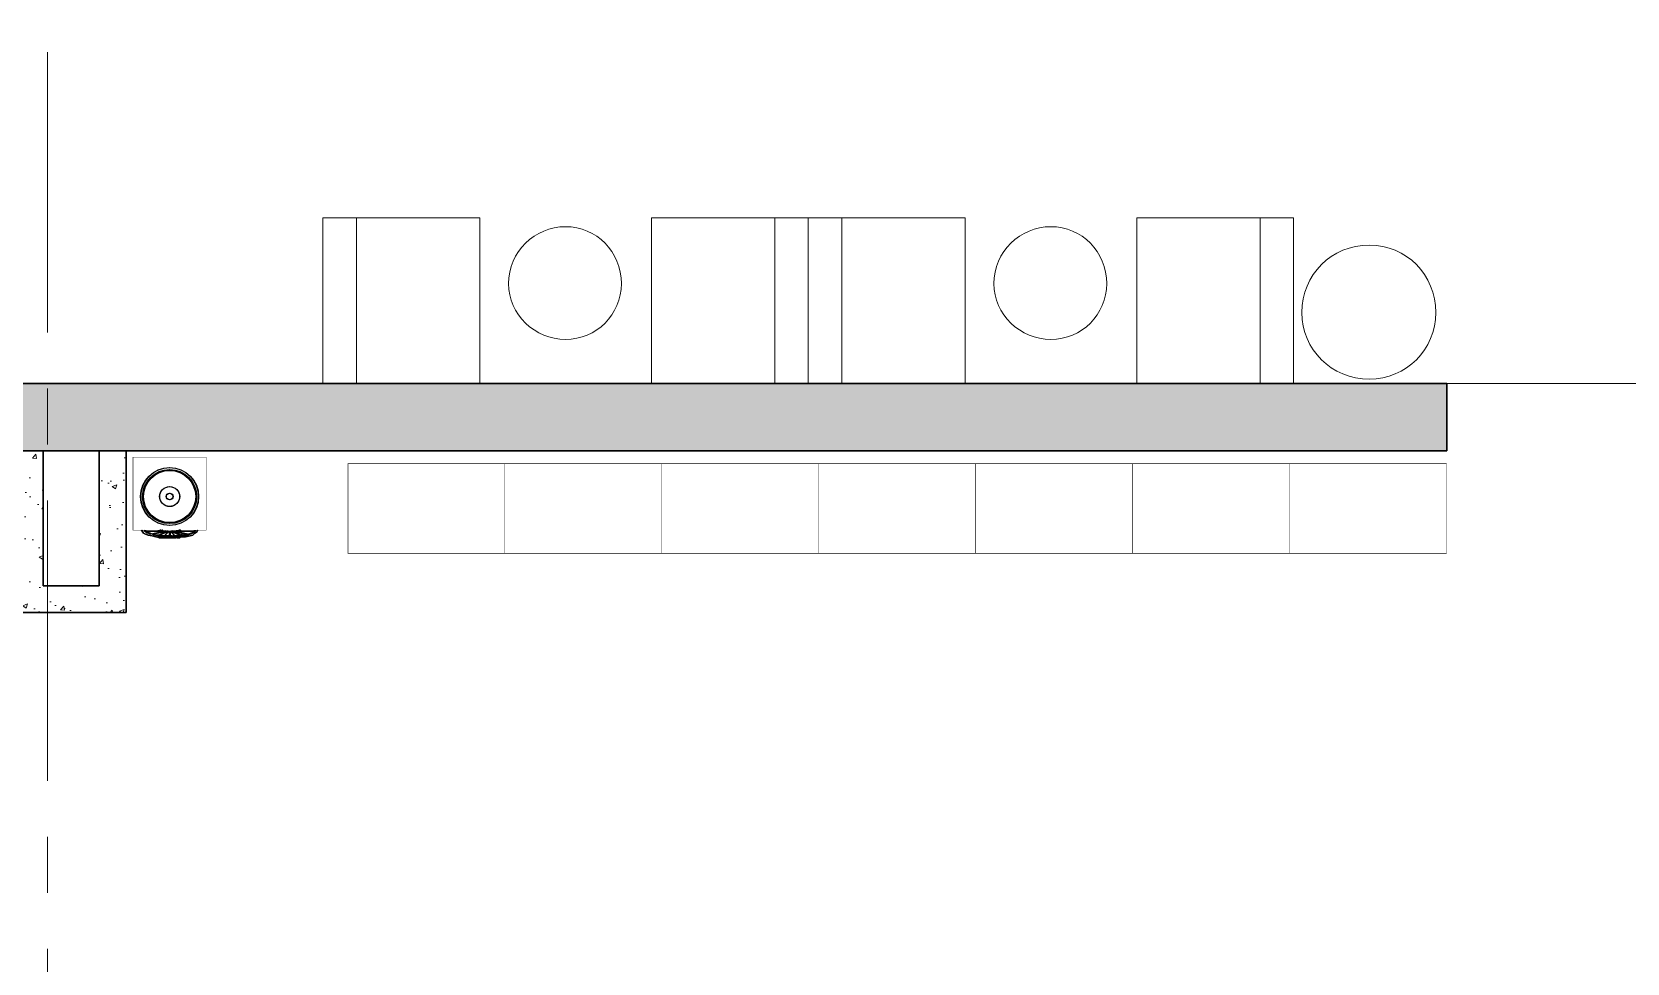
# Model space of a CAD drawing. Header units: millimetres. Extents: x -13407 to 95998, y -2611 to 109495.
# Drawn here: x 25505 to 32621, y 17376 to 21529 of the extents above; entities that cross this region are included whole.
import ezdxf

# ---------------------------------------------------------------- set-up
doc = ezdxf.new("R2010")
doc.units = ezdxf.units.MM
doc.linetypes.add('CENTER', pattern=[2, 1.25, -0.25, 0.25, -0.25])
for name, color, linetype, lineweight in [('АР_Оси', 193, 'Continuous', 9), ('АР_Перегородки газоблок', 165, 'Continuous', 30), ('АР_Перегородки газоблок_Штрих', 165, 'Continuous', 5), ('АР_Сущ Несущая стена', 202, 'Continuous', 30), ('АР_Штриховка монолит', 250, 'Continuous', 9), ('ТХ_мебель передв', 250, 'Continuous', 13), ('ТХ_ОСНОВНОЙ', 103, 'Continuous', 25)]:
    doc.layers.add(name, color=color, linetype=linetype, lineweight=lineweight)
doc.layers.add('ТХ_обор_бытовое', color=14, linetype='Continuous')

# ---------------------------------------------------------------- blocks, each defined once
blk = doc.blocks.new('У300')
at = {"layer": 'ТХ_обор_бытовое', "transparency": 33554559}
for points in [[(-230550.5, 67413.5), (-230554.7, 67413.5), (-230554.7, 67409.3), (-230550.5, 67405.1), (-230546.2, 67409.3), (-230546.2, 67413.5)], [(-230550.5, 67413), (-230554.7, 67413), (-230554.7, 67408.8), (-230550.5, 67404.6), (-230546.3, 67408.8), (-230546.3, 67413)], [(-230546.2, 67417.8), (-230550.5, 67417.8), (-230550.5, 67413.5), (-230546.2, 67409.3), (-230542, 67413.5), (-230542, 67417.8)], [(-230546.3, 67417.3), (-230550.5, 67417.3), (-230550.5, 67413), (-230546.3, 67408.8), (-230542, 67413), (-230542, 67417.3)], [(-230575.9, 67354.3), (-230580.1, 67354.3), (-230580.1, 67350), (-230575.9, 67345.8), (-230571.6, 67350), (-230571.6, 67354.3)], [(-230575.9, 67354.3), (-230580.1, 67354.3), (-230580.1, 67350), (-230575.9, 67345.8), (-230571.6, 67350), (-230571.6, 67354.3)], [(-230575.9, 67354.3), (-230580.1, 67354.3), (-230580.1, 67350), (-230575.9, 67345.8), (-230571.6, 67350), (-230571.6, 67354.3)], [(-230575.9, 67354.3), (-230580.1, 67354.3), (-230580.1, 67350), (-230575.9, 67345.8), (-230571.6, 67350), (-230571.6, 67354.3)], [(-230575.9, 67354.3), (-230580.1, 67354.3), (-230580.1, 67350), (-230575.9, 67345.8), (-230571.6, 67350), (-230571.6, 67354.3)], [(-230575.9, 67354.3), (-230580.1, 67354.3), (-230580.1, 67350), (-230575.9, 67345.8), (-230571.6, 67350), (-230571.6, 67354.3)], [(-230575.9, 67353.8), (-230580.1, 67353.8), (-230580.1, 67349.5), (-230575.9, 67345.3), (-230571.7, 67349.5), (-230571.7, 67353.8)], [(-230575.9, 67353.8), (-230580.1, 67353.8), (-230580.1, 67349.5), (-230575.9, 67345.3), (-230571.7, 67349.5), (-230571.7, 67353.8)], [(-230575.9, 67353.8), (-230580.1, 67353.8), (-230580.1, 67349.5), (-230575.9, 67345.3), (-230571.7, 67349.5), (-230571.7, 67353.8)], [(-230575.9, 67353.8), (-230580.1, 67353.8), (-230580.1, 67349.5), (-230575.9, 67345.3), (-230571.7, 67349.5), (-230571.7, 67353.8)], [(-230575.9, 67353.8), (-230580.1, 67353.8), (-230580.1, 67349.5), (-230575.9, 67345.3), (-230571.7, 67349.5), (-230571.7, 67353.8)], [(-230575.9, 67353.8), (-230580.1, 67353.8), (-230580.1, 67349.5), (-230575.9, 67345.3), (-230571.7, 67349.5), (-230571.7, 67353.8)], [(-230575.9, 67350), (-230580.1, 67350), (-230580.1, 67345.8), (-230575.9, 67341.6), (-230571.6, 67345.8), (-230571.6, 67350)], [(-230575.9, 67350), (-230580.1, 67350), (-230580.1, 67345.8), (-230575.9, 67341.6), (-230571.6, 67345.8), (-230571.6, 67350)], [(-230575.9, 67350), (-230580.1, 67350), (-230580.1, 67345.8), (-230575.9, 67341.6), (-230571.6, 67345.8), (-230571.6, 67350)], [(-230575.9, 67350), (-230580.1, 67350), (-230580.1, 67345.8), (-230575.9, 67341.6), (-230571.6, 67345.8), (-230571.6, 67350)], [(-230575.9, 67350), (-230580.1, 67350), (-230580.1, 67345.8), (-230575.9, 67341.6), (-230571.6, 67345.8), (-230571.6, 67350)], [(-230575.9, 67350), (-230580.1, 67350), (-230580.1, 67345.8), (-230575.9, 67341.6), (-230571.6, 67345.8), (-230571.6, 67350)], [(-230575.9, 67350), (-230580.1, 67350), (-230580.1, 67345.8), (-230575.9, 67341.6), (-230571.6, 67345.8), (-230571.6, 67350)], [(-230575.9, 67350), (-230580.1, 67350), (-230580.1, 67345.8), (-230575.9, 67341.6), (-230571.6, 67345.8), (-230571.6, 67350)], [(-230575.9, 67350), (-230580.1, 67350), (-230580.1, 67345.8), (-230575.9, 67341.6), (-230571.6, 67345.8), (-230571.6, 67350)], [(-230575.9, 67350), (-230580.1, 67350), (-230580.1, 67345.8), (-230575.9, 67341.6), (-230571.6, 67345.8), (-230571.6, 67350)], [(-230575.9, 67350), (-230580.1, 67350), (-230580.1, 67345.8), (-230575.9, 67341.6), (-230571.6, 67345.8), (-230571.6, 67350)], [(-230575.9, 67350), (-230580.1, 67350), (-230580.1, 67345.8), (-230575.9, 67341.6), (-230571.6, 67345.8), (-230571.6, 67350)], [(-230575.9, 67350), (-230580.1, 67350), (-230580.1, 67345.8), (-230575.9, 67341.6), (-230571.6, 67345.8), (-230571.6, 67350)], [(-230575.9, 67349.5), (-230580.1, 67349.5), (-230580.1, 67345.3), (-230575.9, 67341.1), (-230571.7, 67345.3), (-230571.7, 67349.5)], [(-230575.9, 67349.5), (-230580.1, 67349.5), (-230580.1, 67345.3), (-230575.9, 67341.1), (-230571.7, 67345.3), (-230571.7, 67349.5)], [(-230575.9, 67349.5), (-230580.1, 67349.5), (-230580.1, 67345.3), (-230575.9, 67341.1), (-230571.7, 67345.3), (-230571.7, 67349.5)], [(-230575.9, 67349.5), (-230580.1, 67349.5), (-230580.1, 67345.3), (-230575.9, 67341.1), (-230571.7, 67345.3), (-230571.7, 67349.5)], [(-230575.9, 67349.5), (-230580.1, 67349.5), (-230580.1, 67345.3), (-230575.9, 67341.1), (-230571.7, 67345.3), (-230571.7, 67349.5)], [(-230575.9, 67349.5), (-230580.1, 67349.5), (-230580.1, 67345.3), (-230575.9, 67341.1), (-230571.7, 67345.3), (-230571.7, 67349.5)], [(-230575.9, 67349.5), (-230580.1, 67349.5), (-230580.1, 67345.3), (-230575.9, 67341.1), (-230571.7, 67345.3), (-230571.7, 67349.5)], [(-230575.9, 67349.5), (-230580.1, 67349.5), (-230580.1, 67345.3), (-230575.9, 67341.1), (-230571.7, 67345.3), (-230571.7, 67349.5)], [(-230575.9, 67349.5), (-230580.1, 67349.5), (-230580.1, 67345.3), (-230575.9, 67341.1), (-230571.7, 67345.3), (-230571.7, 67349.5)], [(-230575.9, 67349.5), (-230580.1, 67349.5), (-230580.1, 67345.3), (-230575.9, 67341.1), (-230571.7, 67345.3), (-230571.7, 67349.5)], [(-230575.9, 67349.5), (-230580.1, 67349.5), (-230580.1, 67345.3), (-230575.9, 67341.1), (-230571.7, 67345.3), (-230571.7, 67349.5)], [(-230575.9, 67349.5), (-230580.1, 67349.5), (-230580.1, 67345.3), (-230575.9, 67341.1), (-230571.7, 67345.3), (-230571.7, 67349.5)], [(-230575.9, 67349.5), (-230580.1, 67349.5), (-230580.1, 67345.3), (-230575.9, 67341.1), (-230571.7, 67345.3), (-230571.7, 67349.5)], [(-230575.9, 67345.8), (-230580.1, 67345.8), (-230580.1, 67341.6), (-230575.9, 67337.3), (-230571.6, 67341.6), (-230571.6, 67345.8)], [(-230575.9, 67345.3), (-230580.1, 67345.3), (-230580.1, 67341.1), (-230575.9, 67336.8), (-230571.7, 67341.1), (-230571.7, 67345.3)], [(-230571.6, 67354.3), (-230575.9, 67354.3), (-230575.9, 67350), (-230571.6, 67345.8), (-230567.4, 67350), (-230567.4, 67354.3)], [(-230571.6, 67354.3), (-230575.9, 67354.3), (-230575.9, 67350), (-230571.6, 67345.8), (-230567.4, 67350), (-230567.4, 67354.3)], [(-230571.6, 67354.3), (-230575.9, 67354.3), (-230575.9, 67350), (-230571.6, 67345.8), (-230567.4, 67350), (-230567.4, 67354.3)], [(-230571.6, 67354.3), (-230575.9, 67354.3), (-230575.9, 67350), (-230571.6, 67345.8), (-230567.4, 67350), (-230567.4, 67354.3)], [(-230571.6, 67354.3), (-230575.9, 67354.3), (-230575.9, 67350), (-230571.6, 67345.8), (-230567.4, 67350), (-230567.4, 67354.3)], [(-230571.7, 67353.8), (-230575.9, 67353.8), (-230575.9, 67349.5), (-230571.7, 67345.3), (-230567.4, 67349.5), (-230567.4, 67353.8)], [(-230571.7, 67353.8), (-230575.9, 67353.8), (-230575.9, 67349.5), (-230571.7, 67345.3), (-230567.4, 67349.5), (-230567.4, 67353.8)], [(-230571.7, 67353.8), (-230575.9, 67353.8), (-230575.9, 67349.5), (-230571.7, 67345.3), (-230567.4, 67349.5), (-230567.4, 67353.8)], [(-230571.7, 67353.8), (-230575.9, 67353.8), (-230575.9, 67349.5), (-230571.7, 67345.3), (-230567.4, 67349.5), (-230567.4, 67353.8)], [(-230571.7, 67353.8), (-230575.9, 67353.8), (-230575.9, 67349.5), (-230571.7, 67345.3), (-230567.4, 67349.5), (-230567.4, 67353.8)], [(-230571.6, 67350), (-230575.9, 67350), (-230575.9, 67345.8), (-230571.6, 67341.6), (-230567.4, 67345.8), (-230567.4, 67350)], [(-230571.6, 67350), (-230575.9, 67350), (-230575.9, 67345.8), (-230571.6, 67341.6), (-230567.4, 67345.8), (-230567.4, 67350)], [(-230571.6, 67350), (-230575.9, 67350), (-230575.9, 67345.8), (-230571.6, 67341.6), (-230567.4, 67345.8), (-230567.4, 67350)], [(-230571.6, 67350), (-230575.9, 67350), (-230575.9, 67345.8), (-230571.6, 67341.6), (-230567.4, 67345.8), (-230567.4, 67350)], [(-230571.6, 67350), (-230575.9, 67350), (-230575.9, 67345.8), (-230571.6, 67341.6), (-230567.4, 67345.8), (-230567.4, 67350)], [(-230571.6, 67350), (-230575.9, 67350), (-230575.9, 67345.8), (-230571.6, 67341.6), (-230567.4, 67345.8), (-230567.4, 67350)], [(-230571.6, 67350), (-230575.9, 67350), (-230575.9, 67345.8), (-230571.6, 67341.6), (-230567.4, 67345.8), (-230567.4, 67350)], [(-230571.6, 67350), (-230575.9, 67350), (-230575.9, 67345.8), (-230571.6, 67341.6), (-230567.4, 67345.8), (-230567.4, 67350)], [(-230571.7, 67349.5), (-230575.9, 67349.5), (-230575.9, 67345.3), (-230571.7, 67341.1), (-230567.4, 67345.3), (-230567.4, 67349.5)], [(-230571.7, 67349.5), (-230575.9, 67349.5), (-230575.9, 67345.3), (-230571.7, 67341.1), (-230567.4, 67345.3), (-230567.4, 67349.5)], [(-230571.7, 67349.5), (-230575.9, 67349.5), (-230575.9, 67345.3), (-230571.7, 67341.1), (-230567.4, 67345.3), (-230567.4, 67349.5)], [(-230571.7, 67349.5), (-230575.9, 67349.5), (-230575.9, 67345.3), (-230571.7, 67341.1), (-230567.4, 67345.3), (-230567.4, 67349.5)], [(-230571.7, 67349.5), (-230575.9, 67349.5), (-230575.9, 67345.3), (-230571.7, 67341.1), (-230567.4, 67345.3), (-230567.4, 67349.5)], [(-230571.7, 67349.5), (-230575.9, 67349.5), (-230575.9, 67345.3), (-230571.7, 67341.1), (-230567.4, 67345.3), (-230567.4, 67349.5)], [(-230571.7, 67349.5), (-230575.9, 67349.5), (-230575.9, 67345.3), (-230571.7, 67341.1), (-230567.4, 67345.3), (-230567.4, 67349.5)], [(-230571.7, 67349.5), (-230575.9, 67349.5), (-230575.9, 67345.3), (-230571.7, 67341.1), (-230567.4, 67345.3), (-230567.4, 67349.5)], [(-230567.4, 67341.1), (-230571.7, 67341.1), (-230571.7, 67336.8), (-230567.4, 67332.6), (-230563.2, 67336.8), (-230563.2, 67341.1)], [(-230567.4, 67328.4), (-230571.7, 67328.4), (-230571.7, 67324.1), (-230567.4, 67319.9), (-230563.2, 67324.1), (-230563.2, 67328.4)], [(-230567.4, 67319.9), (-230571.7, 67319.9), (-230571.7, 67315.7), (-230567.4, 67311.4), (-230563.2, 67315.7), (-230563.2, 67319.9)], [(-230567.4, 67341.6), (-230571.6, 67341.6), (-230571.6, 67337.3), (-230567.4, 67333.1), (-230563.2, 67337.3), (-230563.2, 67341.6)], [(-230567.4, 67328.9), (-230571.6, 67328.9), (-230571.6, 67324.6), (-230567.4, 67320.4), (-230563.2, 67324.6), (-230563.2, 67328.9)], [(-230567.4, 67320.4), (-230571.6, 67320.4), (-230571.6, 67316.2), (-230567.4, 67311.9), (-230563.2, 67316.2), (-230563.2, 67320.4)], [(-230546.2, 67358.5), (-230550.5, 67358.5), (-230550.5, 67354.3), (-230546.2, 67350), (-230542, 67354.3), (-230542, 67358.5)], [(-230546.2, 67358.5), (-230550.5, 67358.5), (-230550.5, 67354.3), (-230546.2, 67350), (-230542, 67354.3), (-230542, 67358.5)], [(-230546.3, 67358), (-230550.5, 67358), (-230550.5, 67353.8), (-230546.3, 67349.5), (-230542, 67353.8), (-230542, 67358)], [(-230546.3, 67358), (-230550.5, 67358), (-230550.5, 67353.8), (-230546.3, 67349.5), (-230542, 67353.8), (-230542, 67358)], [(-230546.2, 67354.3), (-230550.5, 67354.3), (-230550.5, 67350), (-230546.2, 67345.8), (-230542, 67350), (-230542, 67354.3)], [(-230546.2, 67354.3), (-230550.5, 67354.3), (-230550.5, 67350), (-230546.2, 67345.8), (-230542, 67350), (-230542, 67354.3)], [(-230546.2, 67354.3), (-230550.5, 67354.3), (-230550.5, 67350), (-230546.2, 67345.8), (-230542, 67350), (-230542, 67354.3)], [(-230546.3, 67353.8), (-230550.5, 67353.8), (-230550.5, 67349.5), (-230546.3, 67345.3), (-230542, 67349.5), (-230542, 67353.8)], [(-230546.3, 67353.8), (-230550.5, 67353.8), (-230550.5, 67349.5), (-230546.3, 67345.3), (-230542, 67349.5), (-230542, 67353.8)], [(-230546.3, 67353.8), (-230550.5, 67353.8), (-230550.5, 67349.5), (-230546.3, 67345.3), (-230542, 67349.5), (-230542, 67353.8)], [(-230546.2, 67350), (-230550.5, 67350), (-230550.5, 67345.8), (-230546.2, 67341.6), (-230542, 67345.8), (-230542, 67350)], [(-230546.3, 67349.5), (-230550.5, 67349.5), (-230550.5, 67345.3), (-230546.3, 67341.1), (-230542, 67345.3), (-230542, 67349.5)], [(-230546.2, 67345.8), (-230550.5, 67345.8), (-230550.5, 67341.6), (-230546.2, 67337.3), (-230542, 67341.6), (-230542, 67345.8)], [(-230546.2, 67345.8), (-230550.5, 67345.8), (-230550.5, 67341.6), (-230546.2, 67337.3), (-230542, 67341.6), (-230542, 67345.8)], [(-230546.2, 67345.8), (-230550.5, 67345.8), (-230550.5, 67341.6), (-230546.2, 67337.3), (-230542, 67341.6), (-230542, 67345.8)], [(-230546.2, 67345.8), (-230550.5, 67345.8), (-230550.5, 67341.6), (-230546.2, 67337.3), (-230542, 67341.6), (-230542, 67345.8)], [(-230546.3, 67345.3), (-230550.5, 67345.3), (-230550.5, 67341.1), (-230546.3, 67336.8), (-230542, 67341.1), (-230542, 67345.3)], [(-230546.3, 67345.3), (-230550.5, 67345.3), (-230550.5, 67341.1), (-230546.3, 67336.8), (-230542, 67341.1), (-230542, 67345.3)], [(-230546.3, 67345.3), (-230550.5, 67345.3), (-230550.5, 67341.1), (-230546.3, 67336.8), (-230542, 67341.1), (-230542, 67345.3)], [(-230546.3, 67345.3), (-230550.5, 67345.3), (-230550.5, 67341.1), (-230546.3, 67336.8), (-230542, 67341.1), (-230542, 67345.3)], [(-230542, 67349.5), (-230546.3, 67349.5), (-230546.3, 67345.3), (-230542, 67341.1), (-230537.8, 67345.3), (-230537.8, 67349.5)], [(-230542, 67341.1), (-230546.3, 67341.1), (-230546.3, 67336.8), (-230542, 67332.6), (-230537.8, 67336.8), (-230537.8, 67341.1)], [(-230542, 67341.1), (-230546.3, 67341.1), (-230546.3, 67336.8), (-230542, 67332.6), (-230537.8, 67336.8), (-230537.8, 67341.1)], [(-230542, 67350), (-230546.2, 67350), (-230546.2, 67345.8), (-230542, 67341.6), (-230537.8, 67345.8), (-230537.8, 67350)], [(-230542, 67341.6), (-230546.2, 67341.6), (-230546.2, 67337.3), (-230542, 67333.1), (-230537.8, 67337.3), (-230537.8, 67341.6)], [(-230542, 67341.6), (-230546.2, 67341.6), (-230546.2, 67337.3), (-230542, 67333.1), (-230537.8, 67337.3), (-230537.8, 67341.6)], [(-230575.9, 67273.8), (-230580.1, 67273.8), (-230580.1, 67269.6), (-230575.9, 67265.4), (-230571.6, 67269.6), (-230571.6, 67273.8)], [(-230575.9, 67273.8), (-230580.1, 67273.8), (-230580.1, 67269.6), (-230575.9, 67265.4), (-230571.6, 67269.6), (-230571.6, 67273.8)], [(-230575.9, 67273.3), (-230580.1, 67273.3), (-230580.1, 67269.1), (-230575.9, 67264.9), (-230571.7, 67269.1), (-230571.7, 67273.3)], [(-230575.9, 67273.3), (-230580.1, 67273.3), (-230580.1, 67269.1), (-230575.9, 67264.9), (-230571.7, 67269.1), (-230571.7, 67273.3)], [(-230575.9, 67269.6), (-230580.1, 67269.6), (-230580.1, 67265.4), (-230575.9, 67261.1), (-230571.6, 67265.4), (-230571.6, 67269.6)], [(-230575.9, 67269.6), (-230580.1, 67269.6), (-230580.1, 67265.4), (-230575.9, 67261.1), (-230571.6, 67265.4), (-230571.6, 67269.6)], [(-230575.9, 67269.6), (-230580.1, 67269.6), (-230580.1, 67265.4), (-230575.9, 67261.1), (-230571.6, 67265.4), (-230571.6, 67269.6)], [(-230575.9, 67269.6), (-230580.1, 67269.6), (-230580.1, 67265.4), (-230575.9, 67261.1), (-230571.6, 67265.4), (-230571.6, 67269.6)], [(-230575.9, 67269.6), (-230580.1, 67269.6), (-230580.1, 67265.4), (-230575.9, 67261.1), (-230571.6, 67265.4), (-230571.6, 67269.6)], [(-230575.9, 67269.6), (-230580.1, 67269.6), (-230580.1, 67265.4), (-230575.9, 67261.1), (-230571.6, 67265.4), (-230571.6, 67269.6)], [(-230575.9, 67269.6), (-230580.1, 67269.6), (-230580.1, 67265.4), (-230575.9, 67261.1), (-230571.6, 67265.4), (-230571.6, 67269.6)], [(-230575.9, 67269.6), (-230580.1, 67269.6), (-230580.1, 67265.4), (-230575.9, 67261.1), (-230571.6, 67265.4), (-230571.6, 67269.6)], [(-230575.9, 67269.6), (-230580.1, 67269.6), (-230580.1, 67265.4), (-230575.9, 67261.1), (-230571.6, 67265.4), (-230571.6, 67269.6)], [(-230575.9, 67269.1), (-230580.1, 67269.1), (-230580.1, 67264.9), (-230575.9, 67260.6), (-230571.7, 67264.9), (-230571.7, 67269.1)], [(-230575.9, 67269.1), (-230580.1, 67269.1), (-230580.1, 67264.9), (-230575.9, 67260.6), (-230571.7, 67264.9), (-230571.7, 67269.1)], [(-230575.9, 67269.1), (-230580.1, 67269.1), (-230580.1, 67264.9), (-230575.9, 67260.6), (-230571.7, 67264.9), (-230571.7, 67269.1)], [(-230575.9, 67269.1), (-230580.1, 67269.1), (-230580.1, 67264.9), (-230575.9, 67260.6), (-230571.7, 67264.9), (-230571.7, 67269.1)], [(-230575.9, 67269.1), (-230580.1, 67269.1), (-230580.1, 67264.9), (-230575.9, 67260.6), (-230571.7, 67264.9), (-230571.7, 67269.1)], [(-230575.9, 67269.1), (-230580.1, 67269.1), (-230580.1, 67264.9), (-230575.9, 67260.6), (-230571.7, 67264.9), (-230571.7, 67269.1)], [(-230575.9, 67269.1), (-230580.1, 67269.1), (-230580.1, 67264.9), (-230575.9, 67260.6), (-230571.7, 67264.9), (-230571.7, 67269.1)], [(-230575.9, 67269.1), (-230580.1, 67269.1), (-230580.1, 67264.9), (-230575.9, 67260.6), (-230571.7, 67264.9), (-230571.7, 67269.1)], [(-230575.9, 67269.1), (-230580.1, 67269.1), (-230580.1, 67264.9), (-230575.9, 67260.6), (-230571.7, 67264.9), (-230571.7, 67269.1)], [(-230575.9, 67265.4), (-230580.1, 67265.4), (-230580.1, 67261.1), (-230575.9, 67256.9), (-230571.6, 67261.1), (-230571.6, 67265.4)], [(-230575.9, 67265.4), (-230580.1, 67265.4), (-230580.1, 67261.1), (-230575.9, 67256.9), (-230571.6, 67261.1), (-230571.6, 67265.4)], [(-230575.9, 67265.4), (-230580.1, 67265.4), (-230580.1, 67261.1), (-230575.9, 67256.9), (-230571.6, 67261.1), (-230571.6, 67265.4)], [(-230575.9, 67265.4), (-230580.1, 67265.4), (-230580.1, 67261.1), (-230575.9, 67256.9), (-230571.6, 67261.1), (-230571.6, 67265.4)], [(-230575.9, 67265.4), (-230580.1, 67265.4), (-230580.1, 67261.1), (-230575.9, 67256.9), (-230571.6, 67261.1), (-230571.6, 67265.4)], [(-230575.9, 67264.9), (-230580.1, 67264.9), (-230580.1, 67260.6), (-230575.9, 67256.4), (-230571.7, 67260.6), (-230571.7, 67264.9)], [(-230575.9, 67264.9), (-230580.1, 67264.9), (-230580.1, 67260.6), (-230575.9, 67256.4), (-230571.7, 67260.6), (-230571.7, 67264.9)], [(-230575.9, 67264.9), (-230580.1, 67264.9), (-230580.1, 67260.6), (-230575.9, 67256.4), (-230571.7, 67260.6), (-230571.7, 67264.9)], [(-230575.9, 67264.9), (-230580.1, 67264.9), (-230580.1, 67260.6), (-230575.9, 67256.4), (-230571.7, 67260.6), (-230571.7, 67264.9)], [(-230575.9, 67264.9), (-230580.1, 67264.9), (-230580.1, 67260.6), (-230575.9, 67256.4), (-230571.7, 67260.6), (-230571.7, 67264.9)], [(-230571.6, 67269.6), (-230575.9, 67269.6), (-230575.9, 67265.4), (-230571.6, 67261.1), (-230567.4, 67265.4), (-230567.4, 67269.6)], [(-230571.6, 67269.6), (-230575.9, 67269.6), (-230575.9, 67265.4), (-230571.6, 67261.1), (-230567.4, 67265.4), (-230567.4, 67269.6)], [(-230571.6, 67269.6), (-230575.9, 67269.6), (-230575.9, 67265.4), (-230571.6, 67261.1), (-230567.4, 67265.4), (-230567.4, 67269.6)], [(-230571.6, 67269.6), (-230575.9, 67269.6), (-230575.9, 67265.4), (-230571.6, 67261.1), (-230567.4, 67265.4), (-230567.4, 67269.6)], [(-230571.6, 67269.6), (-230575.9, 67269.6), (-230575.9, 67265.4), (-230571.6, 67261.1), (-230567.4, 67265.4), (-230567.4, 67269.6)], [(-230571.6, 67269.6), (-230575.9, 67269.6), (-230575.9, 67265.4), (-230571.6, 67261.1), (-230567.4, 67265.4), (-230567.4, 67269.6)], [(-230571.6, 67269.6), (-230575.9, 67269.6), (-230575.9, 67265.4), (-230571.6, 67261.1), (-230567.4, 67265.4), (-230567.4, 67269.6)], [(-230571.6, 67269.6), (-230575.9, 67269.6), (-230575.9, 67265.4), (-230571.6, 67261.1), (-230567.4, 67265.4), (-230567.4, 67269.6)], [(-230571.6, 67269.6), (-230575.9, 67269.6), (-230575.9, 67265.4), (-230571.6, 67261.1), (-230567.4, 67265.4), (-230567.4, 67269.6)], [(-230571.7, 67269.1), (-230575.9, 67269.1), (-230575.9, 67264.9), (-230571.7, 67260.6), (-230567.4, 67264.9), (-230567.4, 67269.1)], [(-230571.7, 67269.1), (-230575.9, 67269.1), (-230575.9, 67264.9), (-230571.7, 67260.6), (-230567.4, 67264.9), (-230567.4, 67269.1)], [(-230571.7, 67269.1), (-230575.9, 67269.1), (-230575.9, 67264.9), (-230571.7, 67260.6), (-230567.4, 67264.9), (-230567.4, 67269.1)], [(-230571.7, 67269.1), (-230575.9, 67269.1), (-230575.9, 67264.9), (-230571.7, 67260.6), (-230567.4, 67264.9), (-230567.4, 67269.1)], [(-230571.7, 67269.1), (-230575.9, 67269.1), (-230575.9, 67264.9), (-230571.7, 67260.6), (-230567.4, 67264.9), (-230567.4, 67269.1)], [(-230571.7, 67269.1), (-230575.9, 67269.1), (-230575.9, 67264.9), (-230571.7, 67260.6), (-230567.4, 67264.9), (-230567.4, 67269.1)], [(-230571.7, 67269.1), (-230575.9, 67269.1), (-230575.9, 67264.9), (-230571.7, 67260.6), (-230567.4, 67264.9), (-230567.4, 67269.1)], [(-230571.7, 67269.1), (-230575.9, 67269.1), (-230575.9, 67264.9), (-230571.7, 67260.6), (-230567.4, 67264.9), (-230567.4, 67269.1)], [(-230571.7, 67269.1), (-230575.9, 67269.1), (-230575.9, 67264.9), (-230571.7, 67260.6), (-230567.4, 67264.9), (-230567.4, 67269.1)], [(-230571.6, 67265.4), (-230575.9, 67265.4), (-230575.9, 67261.1), (-230571.6, 67256.9), (-230567.4, 67261.1), (-230567.4, 67265.4)], [(-230571.6, 67265.4), (-230575.9, 67265.4), (-230575.9, 67261.1), (-230571.6, 67256.9), (-230567.4, 67261.1), (-230567.4, 67265.4)], [(-230571.6, 67265.4), (-230575.9, 67265.4), (-230575.9, 67261.1), (-230571.6, 67256.9), (-230567.4, 67261.1), (-230567.4, 67265.4)], [(-230571.7, 67264.9), (-230575.9, 67264.9), (-230575.9, 67260.6), (-230571.7, 67256.4), (-230567.4, 67260.6), (-230567.4, 67264.9)], [(-230571.7, 67264.9), (-230575.9, 67264.9), (-230575.9, 67260.6), (-230571.7, 67256.4), (-230567.4, 67260.6), (-230567.4, 67264.9)], [(-230571.7, 67264.9), (-230575.9, 67264.9), (-230575.9, 67260.6), (-230571.7, 67256.4), (-230567.4, 67260.6), (-230567.4, 67264.9)], [(-230567.4, 67307.2), (-230571.7, 67307.2), (-230571.7, 67303), (-230567.4, 67298.7), (-230563.2, 67303), (-230563.2, 67307.2)], [(-230567.4, 67303), (-230571.7, 67303), (-230571.7, 67298.7), (-230567.4, 67294.5), (-230563.2, 67298.7), (-230563.2, 67303)], [(-230567.4, 67303), (-230571.7, 67303), (-230571.7, 67298.7), (-230567.4, 67294.5), (-230563.2, 67298.7), (-230563.2, 67303)], [(-230567.4, 67298.7), (-230571.7, 67298.7), (-230571.7, 67294.5), (-230567.4, 67290.3), (-230563.2, 67294.5), (-230563.2, 67298.7)], [(-230567.4, 67298.7), (-230571.7, 67298.7), (-230571.7, 67294.5), (-230567.4, 67290.3), (-230563.2, 67294.5), (-230563.2, 67298.7)], [(-230567.4, 67298.7), (-230571.7, 67298.7), (-230571.7, 67294.5), (-230567.4, 67290.3), (-230563.2, 67294.5), (-230563.2, 67298.7)], [(-230567.4, 67298.7), (-230571.7, 67298.7), (-230571.7, 67294.5), (-230567.4, 67290.3), (-230563.2, 67294.5), (-230563.2, 67298.7)], [(-230567.4, 67290.3), (-230571.7, 67290.3), (-230571.7, 67286), (-230567.4, 67281.8), (-230563.2, 67286), (-230563.2, 67290.3)], [(-230567.4, 67281.8), (-230571.7, 67281.8), (-230571.7, 67277.6), (-230567.4, 67273.3), (-230563.2, 67277.6), (-230563.2, 67281.8)], [(-230567.4, 67281.8), (-230571.7, 67281.8), (-230571.7, 67277.6), (-230567.4, 67273.3), (-230563.2, 67277.6), (-230563.2, 67281.8)], [(-230567.4, 67277.6), (-230571.7, 67277.6), (-230571.7, 67273.3), (-230567.4, 67269.1), (-230563.2, 67273.3), (-230563.2, 67277.6)], [(-230567.4, 67273.3), (-230571.7, 67273.3), (-230571.7, 67269.1), (-230567.4, 67264.9), (-230563.2, 67269.1), (-230563.2, 67273.3)], [(-230567.4, 67307.7), (-230571.6, 67307.7), (-230571.6, 67303.5), (-230567.4, 67299.2), (-230563.2, 67303.5), (-230563.2, 67307.7)], [(-230567.4, 67303.5), (-230571.6, 67303.5), (-230571.6, 67299.2), (-230567.4, 67295), (-230563.2, 67299.2), (-230563.2, 67303.5)], [(-230567.4, 67303.5), (-230571.6, 67303.5), (-230571.6, 67299.2), (-230567.4, 67295), (-230563.2, 67299.2), (-230563.2, 67303.5)], [(-230567.4, 67299.2), (-230571.6, 67299.2), (-230571.6, 67295), (-230567.4, 67290.8), (-230563.2, 67295), (-230563.2, 67299.2)], [(-230567.4, 67299.2), (-230571.6, 67299.2), (-230571.6, 67295), (-230567.4, 67290.8), (-230563.2, 67295), (-230563.2, 67299.2)], [(-230567.4, 67299.2), (-230571.6, 67299.2), (-230571.6, 67295), (-230567.4, 67290.8), (-230563.2, 67295), (-230563.2, 67299.2)], [(-230567.4, 67299.2), (-230571.6, 67299.2), (-230571.6, 67295), (-230567.4, 67290.8), (-230563.2, 67295), (-230563.2, 67299.2)], [(-230567.4, 67290.8), (-230571.6, 67290.8), (-230571.6, 67286.5), (-230567.4, 67282.3), (-230563.2, 67286.5), (-230563.2, 67290.8)], [(-230567.4, 67282.3), (-230571.6, 67282.3), (-230571.6, 67278.1), (-230567.4, 67273.8), (-230563.2, 67278.1), (-230563.2, 67282.3)], [(-230567.4, 67282.3), (-230571.6, 67282.3), (-230571.6, 67278.1), (-230567.4, 67273.8), (-230563.2, 67278.1), (-230563.2, 67282.3)], [(-230567.4, 67278.1), (-230571.6, 67278.1), (-230571.6, 67273.8), (-230567.4, 67269.6), (-230563.2, 67273.8), (-230563.2, 67278.1)], [(-230567.4, 67273.8), (-230571.6, 67273.8), (-230571.6, 67269.6), (-230567.4, 67265.4), (-230563.2, 67269.6), (-230563.2, 67273.8)], [(-230563.2, 67269.6), (-230567.4, 67269.6), (-230567.4, 67265.4), (-230563.2, 67261.1), (-230558.9, 67265.4), (-230558.9, 67269.6)], [(-230563.2, 67269.1), (-230567.4, 67269.1), (-230567.4, 67264.9), (-230563.2, 67260.6), (-230559, 67264.9), (-230559, 67269.1)], [(-230563.2, 67256.9), (-230567.4, 67256.9), (-230567.4, 67252.7), (-230563.2, 67248.4), (-230558.9, 67252.7), (-230558.9, 67256.9)], [(-230563.2, 67256.4), (-230567.4, 67256.4), (-230567.4, 67252.2), (-230563.2, 67247.9), (-230559, 67252.2), (-230559, 67256.4)], [(-230563.2, 67252.7), (-230567.4, 67252.7), (-230567.4, 67248.4), (-230563.2, 67244.2), (-230558.9, 67248.4), (-230558.9, 67252.7)], [(-230563.2, 67252.2), (-230567.4, 67252.2), (-230567.4, 67247.9), (-230563.2, 67243.7), (-230559, 67247.9), (-230559, 67252.2)], [(-230550.5, 67269.6), (-230554.7, 67269.6), (-230554.7, 67265.4), (-230550.5, 67261.1), (-230546.2, 67265.4), (-230546.2, 67269.6)], [(-230550.5, 67269.6), (-230554.7, 67269.6), (-230554.7, 67265.4), (-230550.5, 67261.1), (-230546.2, 67265.4), (-230546.2, 67269.6)], [(-230550.5, 67269.1), (-230554.7, 67269.1), (-230554.7, 67264.9), (-230550.5, 67260.6), (-230546.3, 67264.9), (-230546.3, 67269.1)], [(-230550.5, 67269.1), (-230554.7, 67269.1), (-230554.7, 67264.9), (-230550.5, 67260.6), (-230546.3, 67264.9), (-230546.3, 67269.1)], [(-230546.2, 67273.8), (-230550.5, 67273.8), (-230550.5, 67269.6), (-230546.2, 67265.4), (-230542, 67269.6), (-230542, 67273.8)], [(-230546.2, 67273.8), (-230550.5, 67273.8), (-230550.5, 67269.6), (-230546.2, 67265.4), (-230542, 67269.6), (-230542, 67273.8)], [(-230546.2, 67273.8), (-230550.5, 67273.8), (-230550.5, 67269.6), (-230546.2, 67265.4), (-230542, 67269.6), (-230542, 67273.8)], [(-230546.2, 67273.8), (-230550.5, 67273.8), (-230550.5, 67269.6), (-230546.2, 67265.4), (-230542, 67269.6), (-230542, 67273.8)], [(-230546.3, 67273.3), (-230550.5, 67273.3), (-230550.5, 67269.1), (-230546.3, 67264.9), (-230542, 67269.1), (-230542, 67273.3)], [(-230546.3, 67273.3), (-230550.5, 67273.3), (-230550.5, 67269.1), (-230546.3, 67264.9), (-230542, 67269.1), (-230542, 67273.3)], [(-230546.3, 67273.3), (-230550.5, 67273.3), (-230550.5, 67269.1), (-230546.3, 67264.9), (-230542, 67269.1), (-230542, 67273.3)], [(-230546.3, 67273.3), (-230550.5, 67273.3), (-230550.5, 67269.1), (-230546.3, 67264.9), (-230542, 67269.1), (-230542, 67273.3)], [(-230546.2, 67269.6), (-230550.5, 67269.6), (-230550.5, 67265.4), (-230546.2, 67261.1), (-230542, 67265.4), (-230542, 67269.6)], [(-230546.2, 67269.6), (-230550.5, 67269.6), (-230550.5, 67265.4), (-230546.2, 67261.1), (-230542, 67265.4), (-230542, 67269.6)], [(-230546.3, 67269.1), (-230550.5, 67269.1), (-230550.5, 67264.9), (-230546.3, 67260.6), (-230542, 67264.9), (-230542, 67269.1)], [(-230546.3, 67269.1), (-230550.5, 67269.1), (-230550.5, 67264.9), (-230546.3, 67260.6), (-230542, 67264.9), (-230542, 67269.1)], [(-230546.2, 67265.4), (-230550.5, 67265.4), (-230550.5, 67261.1), (-230546.2, 67256.9), (-230542, 67261.1), (-230542, 67265.4)], [(-230546.2, 67265.4), (-230550.5, 67265.4), (-230550.5, 67261.1), (-230546.2, 67256.9), (-230542, 67261.1), (-230542, 67265.4)], [(-230546.3, 67264.9), (-230550.5, 67264.9), (-230550.5, 67260.6), (-230546.3, 67256.4), (-230542, 67260.6), (-230542, 67264.9)], [(-230546.3, 67264.9), (-230550.5, 67264.9), (-230550.5, 67260.6), (-230546.3, 67256.4), (-230542, 67260.6), (-230542, 67264.9)], [(-230546.2, 67261.1), (-230550.5, 67261.1), (-230550.5, 67256.9), (-230546.2, 67252.7), (-230542, 67256.9), (-230542, 67261.1)], [(-230546.2, 67261.1), (-230550.5, 67261.1), (-230550.5, 67256.9), (-230546.2, 67252.7), (-230542, 67256.9), (-230542, 67261.1)], [(-230546.3, 67260.6), (-230550.5, 67260.6), (-230550.5, 67256.4), (-230546.3, 67252.2), (-230542, 67256.4), (-230542, 67260.6)], [(-230546.3, 67260.6), (-230550.5, 67260.6), (-230550.5, 67256.4), (-230546.3, 67252.2), (-230542, 67256.4), (-230542, 67260.6)], [(-230542, 67264.9), (-230546.3, 67264.9), (-230546.3, 67260.6), (-230542, 67256.4), (-230537.8, 67260.6), (-230537.8, 67264.9)], [(-230542, 67260.6), (-230546.3, 67260.6), (-230546.3, 67256.4), (-230542, 67252.2), (-230537.8, 67256.4), (-230537.8, 67260.6)], [(-230542, 67260.6), (-230546.3, 67260.6), (-230546.3, 67256.4), (-230542, 67252.2), (-230537.8, 67256.4), (-230537.8, 67260.6)], [(-230542, 67265.4), (-230546.2, 67265.4), (-230546.2, 67261.1), (-230542, 67256.9), (-230537.8, 67261.1), (-230537.8, 67265.4)], [(-230542, 67261.1), (-230546.2, 67261.1), (-230546.2, 67256.9), (-230542, 67252.7), (-230537.8, 67256.9), (-230537.8, 67261.1)], [(-230542, 67261.1), (-230546.2, 67261.1), (-230546.2, 67256.9), (-230542, 67252.7), (-230537.8, 67256.9), (-230537.8, 67261.1)], [(-230563.2, 67244.2), (-230567.4, 67244.2), (-230567.4, 67240), (-230563.2, 67235.7), (-230558.9, 67240), (-230558.9, 67244.2)], [(-230563.2, 67243.7), (-230567.4, 67243.7), (-230567.4, 67239.5), (-230563.2, 67235.2), (-230559, 67239.5), (-230559, 67243.7)], [(-230563.2, 67240), (-230567.4, 67240), (-230567.4, 67235.7), (-230563.2, 67231.5), (-230558.9, 67235.7), (-230558.9, 67240)], [(-230563.2, 67239.5), (-230567.4, 67239.5), (-230567.4, 67235.2), (-230563.2, 67231), (-230559, 67235.2), (-230559, 67239.5)], [(-230550.5, 67206.1), (-230554.7, 67206.1), (-230554.7, 67201.9), (-230550.5, 67197.6), (-230546.2, 67201.9), (-230546.2, 67206.1)], [(-230550.5, 67205.6), (-230554.7, 67205.6), (-230554.7, 67201.4), (-230550.5, 67197.1), (-230546.3, 67201.4), (-230546.3, 67205.6)]]:
    blk.add_hatch(color=253, dxfattribs=at).paths.add_polyline_path(points)
at = {"layer": 'ТХ_обор_бытовое', "color": 253, "const_width": 2}
blk.add_lwpolyline([(-230216, 67468.6), (-230216, 67142.6), (-230542, 67142.6), (-230542, 67468.6)], close=True, dxfattribs=at)
at = {"layer": 'ТХ_обор_бытовое', "color": 253}
for points in [[(-230550.5, 67184.9), (-230554.7, 67193.4), (-230563.2, 67201.9), (-230567.4, 67214.6), (-230571.6, 67235.7), (-230571.6, 67252.7), (-230575.9, 67278.1), (-230575.9, 67299.2), (-230575.9, 67324.6), (-230575.9, 67345.8), (-230571.6, 67367), (-230567.4, 67383.9), (-230563.2, 67400.8), (-230558.9, 67413.5), (-230554.7, 67422), (-230542, 67430.5), (-230554.7, 67422), (-230558.9, 67413.5), (-230563.2, 67400.8), (-230567.4, 67383.9), (-230571.6, 67367), (-230575.9, 67345.8), (-230575.9, 67324.6), (-230575.9, 67299.2), (-230575.9, 67278.1), (-230571.6, 67252.7), (-230571.6, 67235.7), (-230567.4, 67214.6), (-230563.2, 67201.9), (-230554.7, 67193.4), (-230550.5, 67184.9), (-230542, 67180.7), (-230550.5, 67184.9), (-230554.7, 67193.4), (-230563.2, 67201.9), (-230567.4, 67214.6), (-230571.6, 67235.7), (-230571.6, 67252.7), (-230575.9, 67278.1), (-230575.9, 67299.2), (-230575.9, 67324.6), (-230575.9, 67345.8), (-230571.6, 67367), (-230567.4, 67383.9), (-230563.2, 67400.8), (-230558.9, 67413.5), (-230554.7, 67422), (-230542, 67430.5)], [(-230571.6, 67367), (-230575.9, 67345.8), (-230575.9, 67324.6), (-230575.9, 67299.2), (-230575.9, 67278.1)], [(-230575.9, 67350), (-230575.9, 67345.8), (-230575.9, 67350), (-230571.6, 67350), (-230571.6, 67345.8), (-230575.9, 67345.8)], [(-230542, 67354.3), (-230546.2, 67354.3), (-230546.2, 67350), (-230550.5, 67350), (-230550.5, 67345.8), (-230546.2, 67345.8), (-230546.2, 67341.6), (-230542, 67337.3), (-230546.2, 67341.6), (-230546.2, 67345.8), (-230550.5, 67345.8), (-230550.5, 67350), (-230546.2, 67350), (-230546.2, 67354.3)], [(-230542, 67350), (-230546.2, 67350), (-230546.2, 67345.8), (-230542, 67345.8)], [(-230567.4, 67278.1), (-230571.6, 67299.2)], [(-230542, 67265.4), (-230546.2, 67265.4), (-230546.2, 67261.1), (-230542, 67261.1)], [(-230389.6, 67303.5), (-230389.6, 67303.5)], [(-230542, 67193.4), (-230546.2, 67193.4), (-230550.5, 67193.4), (-230542, 67189.2)], [(-230542, 67180.7), (-230550.5, 67184.9), (-230542, 67180.7)]]:
    blk.add_lwpolyline(points, dxfattribs=at)
at = {"layer": 'ТХ_обор_бытовое', "color": 253, "elevation": -0.6}
for points in [[(-230550.5, 67184.4), (-230554.7, 67192.9), (-230563.2, 67201.4), (-230567.4, 67214.1), (-230571.7, 67235.2), (-230571.7, 67252.2), (-230575.9, 67277.6), (-230575.9, 67298.7), (-230575.9, 67324.1), (-230575.9, 67345.3), (-230571.7, 67366.5), (-230567.4, 67383.4), (-230563.2, 67400.3), (-230559, 67413), (-230554.7, 67421.5), (-230542, 67430), (-230554.7, 67421.5), (-230559, 67413), (-230563.2, 67400.3), (-230567.4, 67383.4), (-230571.7, 67366.5), (-230575.9, 67345.3), (-230575.9, 67324.1), (-230575.9, 67298.7), (-230575.9, 67277.6), (-230571.7, 67252.2), (-230571.7, 67235.2), (-230567.4, 67214.1), (-230563.2, 67201.4), (-230554.7, 67192.9), (-230550.5, 67184.4), (-230542, 67180.2), (-230550.5, 67184.4), (-230554.7, 67192.9), (-230563.2, 67201.4), (-230567.4, 67214.1), (-230571.7, 67235.2), (-230571.7, 67252.2), (-230575.9, 67277.6), (-230575.9, 67298.7), (-230575.9, 67324.1), (-230575.9, 67345.3), (-230571.7, 67366.5), (-230567.4, 67383.4), (-230563.2, 67400.3), (-230559, 67413), (-230554.7, 67421.5), (-230542, 67430)], [(-230571.7, 67366.5), (-230575.9, 67345.3), (-230575.9, 67324.1), (-230575.9, 67298.7), (-230575.9, 67277.6)], [(-230575.9, 67349.5), (-230575.9, 67345.3), (-230575.9, 67349.5), (-230571.7, 67349.5), (-230571.7, 67345.3), (-230575.9, 67345.3)], [(-230542, 67353.8), (-230546.3, 67353.8), (-230546.3, 67349.5), (-230550.5, 67349.5), (-230550.5, 67345.3), (-230546.3, 67345.3), (-230546.3, 67341.1), (-230542, 67336.8), (-230546.3, 67341.1), (-230546.3, 67345.3), (-230550.5, 67345.3), (-230550.5, 67349.5), (-230546.3, 67349.5), (-230546.3, 67353.8)], [(-230542, 67349.5), (-230546.3, 67349.5), (-230546.3, 67345.3), (-230542, 67345.3)], [(-230567.4, 67277.6), (-230571.7, 67298.7)], [(-230542, 67264.9), (-230546.3, 67264.9), (-230546.3, 67260.6), (-230542, 67260.6)], [(-230389.6, 67303), (-230389.6, 67303)], [(-230542, 67192.9), (-230546.3, 67192.9), (-230550.5, 67192.9), (-230542, 67188.7)], [(-230542, 67180.2), (-230550.5, 67184.4), (-230542, 67180.2)]]:
    blk.add_lwpolyline(points, dxfattribs=at)
at = {"layer": 'ТХ_обор_бытовое', "color": 253}
blk.add_lwpolyline([(-230546.2, 67417.8), (-230542, 67417.8, 0.248454), (-230550.5, 67193.4, -0.207133)], format="xyb", close=True, dxfattribs=at)
at = {"layer": 'ТХ_обор_бытовое', "color": 253, "elevation": -0.6}
blk.add_lwpolyline([(-230546.3, 67417.3), (-230542, 67417.3, 0.248454), (-230550.5, 67192.9, -0.207133)], format="xyb", close=True, dxfattribs=at)
for points in [[(-230546.3, 67324.1), (-230559, 67387.6), (-230559, 67391.9), (-230554.7, 67400.3), (-230554.7, 67404.6), (-230550.5, 67408.8), (-230546.3, 67413)], [(-230567.4, 67328.4), (-230567.4, 67332.6), (-230567.4, 67336.8), (-230567.4, 67341.1), (-230567.4, 67345.3), (-230563.2, 67345.3), (-230563.2, 67349.5), (-230546.3, 67311.4)], [(-230567.4, 67307.2), (-230567.4, 67311.4), (-230567.4, 67315.7), (-230567.4, 67319.9), (-230567.4, 67324.1), (-230567.4, 67328.4), (-230546.3, 67307.2)], [(-230546.3, 67315.7), (-230563.2, 67353.8), (-230563.2, 67358), (-230563.2, 67362.2), (-230563.2, 67366.5), (-230563.2, 67370.7), (-230563.2, 67374.9), (-230559, 67379.2), (-230559, 67383.4)], [(-230571.7, 67264.9), (-230571.7, 67269.1), (-230575.9, 67269.1), (-230575.9, 67264.9), (-230575.9, 67260.6), (-230571.7, 67260.6)], [(-230546.3, 67303), (-230567.4, 67303), (-230567.4, 67298.7), (-230567.4, 67294.5), (-230567.4, 67290.3), (-230567.4, 67286), (-230567.4, 67281.8)], [(-230567.4, 67269.1), (-230567.4, 67273.3), (-230567.4, 67277.6), (-230567.4, 67281.8), (-230546.3, 67298.7), (-230563.2, 67260.6), (-230563.2, 67264.9), (-230567.4, 67264.9)], [(-230563.2, 67256.4), (-230550.5, 67277.6), (-230550.5, 67281.8), (-230546.3, 67294.5), (-230554.7, 67252.2), (-230554.7, 67247.9), (-230559, 67226.8), (-230559, 67231), (-230563.2, 67235.2), (-230563.2, 67239.5), (-230563.2, 67243.7), (-230563.2, 67247.9), (-230563.2, 67252.2)], [(-230546.3, 67192.9), (-230546.3, 67197.1), (-230550.5, 67201.4), (-230554.7, 67205.6), (-230554.7, 67209.8), (-230559, 67214.1), (-230559, 67218.3), (-230559, 67222.5), (-230546.3, 67286)], [(-230542, 67256.4), (-230546.3, 67256.4), (-230546.3, 67260.6), (-230550.5, 67264.9), (-230546.3, 67269.1), (-230546.3, 67273.3), (-230542, 67273.3), (-230546.3, 67273.3), (-230546.3, 67269.1), (-230550.5, 67264.9), (-230546.3, 67260.6), (-230546.3, 67256.4)]]:
    blk.add_lwpolyline(points, close=True, dxfattribs=at)
at = {"layer": 'ТХ_обор_бытовое', "color": 253}
for points in [[(-230546.2, 67324.6), (-230558.9, 67388.1), (-230558.9, 67392.4), (-230554.7, 67400.8), (-230554.7, 67405.1), (-230550.5, 67409.3), (-230546.2, 67413.5)], [(-230567.4, 67328.9), (-230567.4, 67333.1), (-230567.4, 67337.3), (-230567.4, 67341.6), (-230567.4, 67345.8), (-230563.2, 67345.8), (-230563.2, 67350), (-230546.2, 67311.9)], [(-230567.4, 67307.7), (-230567.4, 67311.9), (-230567.4, 67316.2), (-230567.4, 67320.4), (-230567.4, 67324.6), (-230567.4, 67328.9), (-230546.2, 67307.7)], [(-230546.2, 67316.2), (-230563.2, 67354.3), (-230563.2, 67358.5), (-230563.2, 67362.7), (-230563.2, 67367), (-230563.2, 67371.2), (-230563.2, 67375.4), (-230558.9, 67379.7), (-230558.9, 67383.9)], [(-230571.6, 67265.4), (-230571.6, 67269.6), (-230575.9, 67269.6), (-230575.9, 67265.4), (-230575.9, 67261.1), (-230571.6, 67261.1)], [(-230546.2, 67303.5), (-230567.4, 67303.5), (-230567.4, 67299.2), (-230567.4, 67295), (-230567.4, 67290.8), (-230567.4, 67286.5), (-230567.4, 67282.3)], [(-230567.4, 67269.6), (-230567.4, 67273.8), (-230567.4, 67278.1), (-230567.4, 67282.3), (-230546.2, 67299.2), (-230563.2, 67261.1), (-230563.2, 67265.4), (-230567.4, 67265.4)], [(-230563.2, 67256.9), (-230550.5, 67278.1), (-230550.5, 67282.3), (-230546.2, 67295), (-230554.7, 67252.7), (-230554.7, 67248.4), (-230558.9, 67227.3), (-230558.9, 67231.5), (-230563.2, 67235.7), (-230563.2, 67240), (-230563.2, 67244.2), (-230563.2, 67248.4), (-230563.2, 67252.7)], [(-230546.2, 67193.4), (-230546.2, 67197.6), (-230550.5, 67201.9), (-230554.7, 67206.1), (-230554.7, 67210.3), (-230558.9, 67214.6), (-230558.9, 67218.8), (-230558.9, 67223), (-230546.2, 67286.5)], [(-230542, 67256.9), (-230546.2, 67256.9), (-230546.2, 67261.1), (-230550.5, 67265.4), (-230546.2, 67269.6), (-230546.2, 67273.8), (-230542, 67273.8), (-230546.2, 67273.8), (-230546.2, 67269.6), (-230550.5, 67265.4), (-230546.2, 67261.1), (-230546.2, 67256.9)]]:
    blk.add_lwpolyline(points, close=True, dxfattribs=at)
for centre, radius in [((-230391.8, 67305.1, -0.6), 129.1), ((-230391.8, 67305.1, -0.6), 129.1), ((-230391.7, 67305.6), 129.1), ((-230391.7, 67305.6), 129.1), ((-230391.7, 67305.6), 120.7), ((-230391.8, 67305.1, -0.6), 120.7), ((-230391.8, 67305.1, -0.6), 116.4), ((-230391.7, 67305.6), 116.4), ((-230391.7, 67305.6), 44.5), ((-230391.8, 67305.1, -0.6), 44.5), ((-230391.8, 67305.1, -0.6), 14.8), ((-230391.7, 67305.6), 14.8)]:
    blk.add_circle(centre, radius, dxfattribs=at)
blk = doc.blocks.new('У101')
at = {"layer": 'ТХ_мебель передв', "color": 253, "const_width": 2}
blk.add_lwpolyline([(341447.9, -227857.8), (342147.9, -227857.8), (342147.9, -228257.8), (341447.9, -228257.8)], close=True, dxfattribs=at)
blk = doc.blocks.new('У017')
at = {"layer": 'ТХ_мебель передв', "color": 253}
blk.add_lwpolyline([(252941.7, -218301.8), (253681.7, -218301.8), (253681.7, -219001.8), (252941.7, -219001.8)], close=True, dxfattribs=at)
blk.add_lwpolyline([(252941.7, -219001.8), (252941.7, -218851.8), (253681.7, -218851.8), (253681.7, -219001.8)], dxfattribs=at)
blk = doc.blocks.new('Стол низкий')
at = {"layer": 'ТХ_мебель передв', "color": 253}
blk.add_open_spline([(184399.6, -228430.1, 0), (184399.6, -228567.7, 0), (184288.4, -228678.8, 0), (184150.8, -228678.8, 0), (184013.3, -228678.8, 0), (183896.8, -228567.7, 0), (183896.8, -228430.1, 0), (183896.8, -228287.3, 0), (184013.3, -228176.1, 0), (184150.8, -228176.1, 0), (184288.4, -228176.1, 0), (184399.6, -228287.3, 0), (184399.6, -228430.1, 0)], degree=3, knots=[0, 0, 0, 0, 1, 1, 1, 2, 2, 2, 3, 3, 3, 4, 4, 4, 4], dxfattribs=at)
blk = doc.blocks.new('У012')
at = {"layer": 'ТХ_мебель передв', "color": 253}
blk.add_open_spline([(-181454, 44963.5, -0.6), (-181454, 44799.5, -0.6), (-181586.3, 44667.2, -0.6), (-181750.4, 44667.2, -0.6), (-181919.7, 44667.2, -0.6), (-182052, 44799.5, -0.6), (-182052, 44963.5, -0.6), (-182052, 45132.9, -0.6), (-181919.7, 45265.2, -0.6), (-181750.4, 45265.2, -0.6), (-181586.3, 45265.2, -0.6), (-181454, 45132.9, -0.6), (-181454, 44963.5, -0.6)], degree=3, knots=[0, 0, 0, 0, 1, 1, 1, 2, 2, 2, 3, 3, 3, 4, 4, 4, 4], dxfattribs=at)

msp = doc.modelspace()

# ---------------------------------------------------------------- hatches: boundary and pattern name
at = {"layer": 'АР_Перегородки газоблок_Штрих', "ltscale": 100}
h = msp.add_hatch(dxfattribs=at)
h.set_pattern_fill('AR-CONC', color=253, scale=30)
h.set_pattern_definition([(50, (-58072.46, -55205.68), (215.17805, -18.82564), [22.5, -247.5]), (355, (-58072.46, -55205.68), (-41.6254, 225.65764), [18, -198]), (100.45144, (-58054.53, -55207.25), (173.55265, 206.832), [19.12206, -210.34263]), (46.1842, (-58072.46, -55145.68), (320.1724, -49.6558), [33.75, -371.25]), (96.63564, (-58045.78, -55149.82), (280.3986, 292.2356), [28.6831, -315.5141]), (351.18416, (-58072.46, -55145.68), (280.3986, 292.2356), [27, -297]), (21, (-58042.46, -55160.68), (179.07212, -120.78567), [22.5, -247.5]), (326, (-58042.46, -55160.68), (72.9946, 217.545), [18, -198]), (71.45144, (-58027.54, -55170.75), (252.0667, 96.75935), [19.12206, -210.34263]), (37.5, (-58072.46, -55205.68), (3.647957, 99.868156), [0, -195.6, 0, -201, 0, -198.75]), (7.5, (-58072.46, -55205.68), (78.92086, 118.32351), [0, -114.6, 0, -191.1, 0, -75.75]), (327.5, (-58139.36, -55205.68), (160.14673, -6.76646), [0, -75, 0, -234, 0, -310.5]), (317.5, (-58169.36, -55205.68), (174.95585, 30.0315), [0, -97.5, 0, -155.4, 0, -220.5])])
h.paths.add_polyline_path([(25555, 19058.8), (25555, 19158.8), (25555, 19660), (25435, 19660), (25435, 19058.8), (21120.1, 19058.8), (21120, 18938.8), (25925, 18938.8), (25925, 19660), (25805, 19660), (25805, 19058.8)])
at = {"layer": 'АР_Штриховка монолит', "ltscale": 100}
h = msp.add_hatch(dxfattribs=at)
h.set_pattern_fill('ANSI35', color=253, scale=700)
h.set_pattern_definition([(45, (-951587.81, 109999.9), (-123.743687, 123.743687), []), (45, (-951464.07, 109999.9), (-123.743687, 123.743687), [218.75, -43.75, 0, -43.75])])
h.paths.add_polyline_path([(51365, 31445), (16865, 31445), (16865, 27480), (16865, 27280), (16865, 19960), (16965, 19960), (16965, 18702.5), (17165, 18702.5), (17165, 19660), (20920, 19660), (20920, 18477.5), (21120, 18477.5), (21120, 19660), (31817, 19660), (31817, 19960), (17165, 19960), (17165, 31145), (51365, 31145)])

# ---------------------------------------------------------------- linework, layer by layer
at = {"layer": 'АР_Оси', "color": 253, "linetype": 'CENTER', "ltscale": 1000}
for p, q in [((25575, -1811.3), (25575, 32496.2)), ((-12563.8, 19960), (71033.4, 19960))]:
    msp.add_line(p, q, dxfattribs=at)
at = {"layer": 'АР_Перегородки газоблок', "color": 253, "ltscale": 100}
for p, q in [((25555, 19660), (25555, 19058.8)), ((25805, 19660), (25805, 19058.8)), ((25925, 19660), (25925, 18938.8)), ((25805, 19058.8), (25555, 19058.8)), ((25925, 18938.8), (21120, 18938.8))]:
    msp.add_line(p, q, dxfattribs=at)
at = {"layer": 'АР_Сущ Несущая стена', "color": 253, "ltscale": 100}
for p, q in [((17165, 19960), (31817, 19960)), ((31817, 19960), (31817, 19660)), ((21120, 19660), (31817, 19660))]:
    msp.add_line(p, q, dxfattribs=at)
at = {"layer": 'ТХ_мебель передв', "color": 253, "ltscale": 100}
for points in [[(27918.7, 19660), (28638.7, 19660)], [(30465.8, 19660), (31185.8, 19660)]]:
    msp.add_lwpolyline(points, dxfattribs=at)

# ---------------------------------------------------------------- block references
at = {"layer": 'ТХ_мебель передв', "color": 253}
msp.add_blockref('У012', (213221.7, -24686.9, 0.6), dxfattribs=at)
at = {"layer": 'ТХ_обор_бытовое', "color": 253, "rotation": 90}
msp.add_blockref('У300', (93424.8, 249848.2), dxfattribs=at)
at = {"layer": 'ТХ_ОСНОВНОЙ', "color": 253}
for p, rotation in [((245805.3, 273641.7), 270), ((-190033.3, -232981.7), 90), ((247970.3, 273641.7), 270), ((-187868.3, -232981.7), 90)]:
    msp.add_blockref('У017', p, dxfattribs=dict(at, rotation=rotation))
for name, p in [('Стол низкий', (-156265.2, 248836.1, 0)), ('Стол низкий', (-154100.2, 248836.1, 0)), ('У101', (-314532.8, 247460.9)), ('У101', (-313832.8, 247460.9)), ('У101', (-313132.8, 247460.9)), ('У101', (-312432.8, 247460.9)), ('У101', (-311732.8, 247460.9)), ('У101', (-311032.8, 247460.9)), ('У101', (-310332.8, 247460.9))]:
    msp.add_blockref(name, p, dxfattribs=at)

doc.saveas('drawing.dxf')
